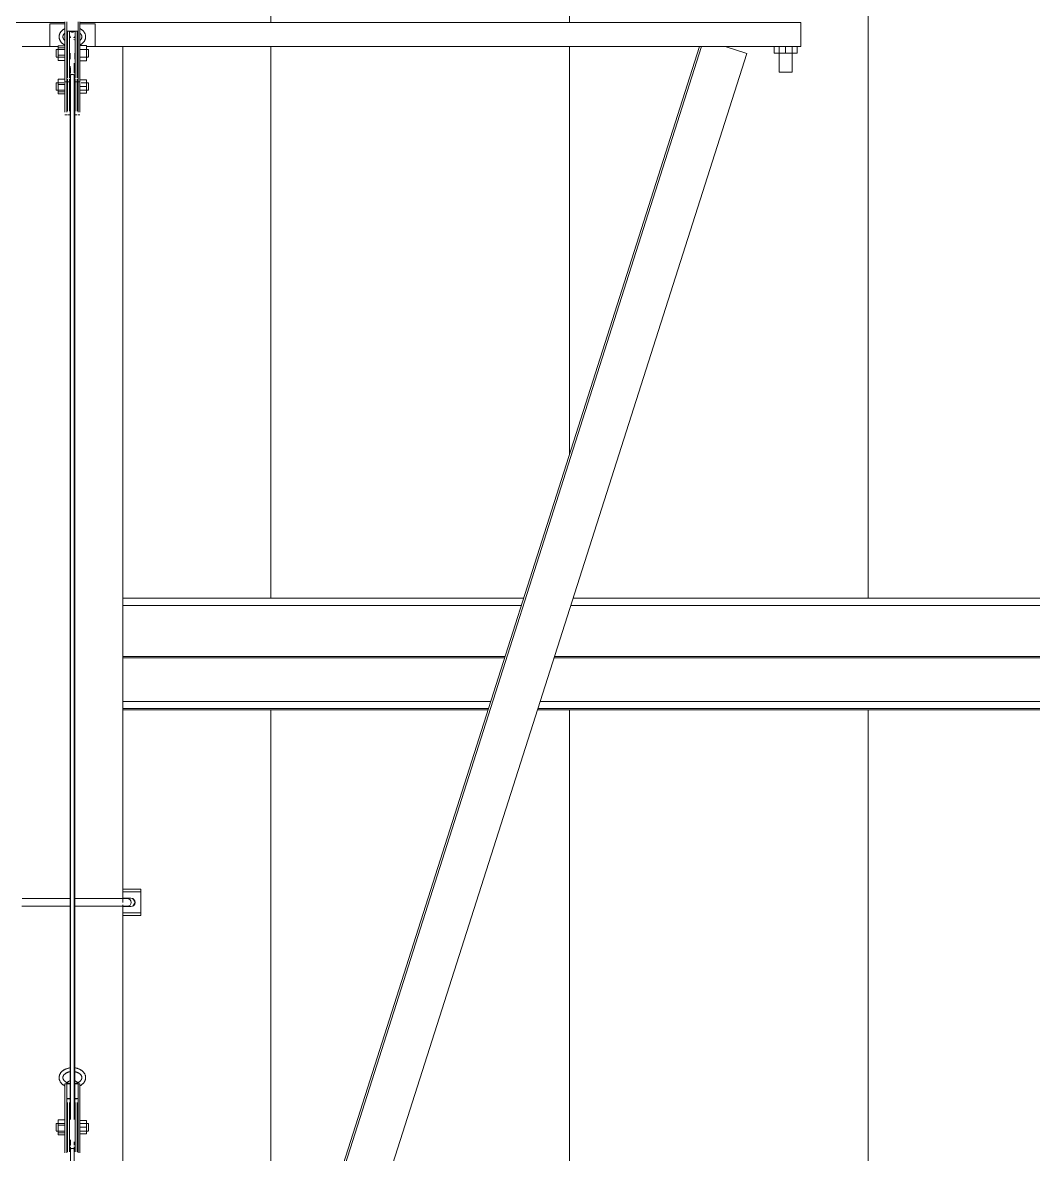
# Model space of a CAD drawing. Header units: inches. Extents: x 21386 to 98813, y -290 to 853.
# Drawn here: x 36920.4 to 36987, y 208.4 to 283 of the extents above; entities that cross this region are included whole.
import ezdxf

# ---------------------------------------------------------------- set-up
doc = ezdxf.new("R2010")
doc.units = ezdxf.units.IN
doc.header["$MEASUREMENT"] = 0
for name, color, linetype, lineweight in [('A-WALL-PATT', 111, 'Continuous', 25), ('Q-SPCQ', 91, 'Continuous', 13), ('S-BEAM', 12, 'Continuous', 13)]:
    doc.layers.add(name, color=color, linetype=linetype, lineweight=lineweight)

# ---------------------------------------------------------------- blocks, each defined once
blk = doc.blocks.new('Basketball_Backstop-Performance_Sports_Systems-3103-Ceiling_Hung - 27_-0_ to 27_-11 7_8_-706978-Building Section - East_West looking South')
at = {"layer": 'Q-SPCQ', "color": 8, "lineweight": 9}
for p, q in [((-25004.607, 282.955), (-24957.112, 282.955)), ((-24958.107, 282.875), (-24958.107, 281.375)), ((-24957.112, 282.875), (-24958.107, 282.875)), ((-24957.112, 280.229), (-24957.112, 283.015)), ((-24956.987, 283.015), (-24956.987, 280.229)), ((-24956.237, 280.229), (-24956.237, 283.015)), ((-24956.112, 283.015), (-24956.112, 280.229)), ((-24956.112, 282.955), (-24908.607, 282.955)), ((-24955.107, 282.875), (-24956.112, 282.875)), ((-24955.107, 281.375), (-24955.107, 282.875)), ((-24908.607, 282.955), (-24908.607, 281.375)), ((-24956.237, 282.396), (-24956.987, 282.396)), ((-24956.924, 279.612), (-24956.924, 282.408)), ((-24956.799, 282.408), (-24956.799, 279.612)), ((-24956.424, 279.612), (-24956.424, 282.408)), ((-24956.299, 282.408), (-24956.299, 279.612)), ((-24959.919, 281.375), (-24957.553, 281.375)), ((-24957.112, 281.187), (-24957.674, 281.187)), ((-24957.674, 280.761), (-24957.674, 281.179)), ((-24957.549, 281.295), (-24957.549, 281.425)), ((-24957.549, 281.425), (-24957.112, 281.425)), ((-24957.549, 280.807), (-24957.549, 281.295)), ((-24957.549, 281.295), (-24957.112, 281.295)), ((-24956.112, 281.443), (-24955.674, 281.443)), ((-24956.112, 281.19), (-24955.674, 281.19)), ((-24955.549, 281.187), (-24956.112, 281.187)), ((-24955.674, 281.443), (-24955.674, 281.19)), ((-24955.674, 281.19), (-24955.674, 280.685)), ((-24955.671, 281.375), (-24953.294, 281.375)), ((-24955.549, 281.179), (-24955.549, 280.761)), ((-24908.607, 281.375), (-24953.294, 281.375)), ((-24953.294, 224.989), (-24953.294, 281.375)), ((-24915.294, 281.375), (-24952.626, 164.314)), ((-24915.16, 281.375), (-24952.492, 164.314)), ((-24913.591, 281.375), (-24912.168, 280.918)), ((-24910.357, 281.375), (-24910.357, 280.937)), ((-24910.044, 281.375), (-24910.044, 279.687)), ((-24909.607, 280.937), (-24909.607, 281.375)), ((-24909.169, 279.687), (-24909.169, 281.375)), ((-24908.857, 281.375), (-24908.857, 280.937)), ((-24957.674, 280.696), (-24957.674, 280.761)), ((-24957.674, 280.687), (-24957.112, 280.687)), ((-24957.549, 280.45), (-24957.549, 280.807)), ((-24957.549, 280.807), (-24957.112, 280.807)), ((-24957.549, 280.45), (-24957.112, 280.45)), ((-24956.768, 280.937), (-24956.768, 280.547)), ((-24956.455, 280.547), (-24956.455, 280.937)), ((-24956.112, 280.687), (-24955.549, 280.687)), ((-24956.112, 280.685), (-24955.674, 280.685)), ((-24955.674, 280.432), (-24956.112, 280.432)), ((-24955.674, 280.685), (-24955.674, 280.432)), ((-24955.549, 280.761), (-24955.549, 280.696)), ((-24912.168, 280.918), (-24949.355, 164.314)), ((-24909.607, 280.937), (-24910.357, 280.937)), ((-24908.857, 280.937), (-24909.607, 280.937)), ((-24957.112, 279.482), (-24957.112, 280.229)), ((-24956.987, 280.229), (-24956.987, 279.482)), ((-24956.924, 279.314), (-24956.924, 279.612)), ((-24956.799, 279.612), (-24956.799, 279.314)), ((-24956.768, 280.087), (-24956.768, 279.566)), ((-24956.737, 279.987), (-24956.737, 279.643)), ((-24956.487, 279.643), (-24956.487, 280.276)), ((-24956.455, 279.566), (-24956.455, 280.241)), ((-24956.424, 279.314), (-24956.424, 279.612)), ((-24956.299, 279.612), (-24956.299, 279.314)), ((-24956.237, 279.482), (-24956.237, 280.229)), ((-24956.112, 280.229), (-24956.112, 279.482)), ((-24909.169, 279.687), (-24910.044, 279.687)), ((-24957.182, 279), (-24957.674, 279)), ((-24957.674, 278.927), (-24957.674, 278.991)), ((-24957.674, 278.509), (-24957.674, 278.927)), ((-24957.549, 278.881), (-24957.549, 279.238)), ((-24957.549, 279.238), (-24957.112, 279.238)), ((-24957.549, 278.393), (-24957.549, 278.881)), ((-24957.549, 278.881), (-24957.112, 278.881)), ((-24957.112, 277.058), (-24957.112, 279.495)), ((-24957.112, 279.062), (-24956.987, 279.062)), ((-24956.987, 279.495), (-24956.987, 277.058)), ((-24956.924, 277.126), (-24956.924, 279.235)), ((-24956.924, 279.062), (-24956.799, 279.062)), ((-24956.799, 279.235), (-24956.799, 277.126)), ((-24956.768, 279.515), (-24956.768, 278.75)), ((-24956.737, 279.542), (-24956.737, 210.698)), ((-24956.487, 210.698), (-24956.487, 279.542)), ((-24956.455, 278.75), (-24956.455, 279.515)), ((-24956.424, 277.126), (-24956.424, 279.235)), ((-24956.424, 279.062), (-24956.299, 279.062)), ((-24956.299, 279.235), (-24956.299, 277.126)), ((-24956.237, 277.058), (-24956.237, 279.495)), ((-24956.237, 279.062), (-24956.112, 279.062)), ((-24956.112, 279.495), (-24956.112, 277.058)), ((-24956.112, 279.187), (-24955.674, 279.187)), ((-24955.549, 279), (-24956.041, 279)), ((-24955.674, 279.187), (-24955.674, 278.75)), ((-24955.549, 278.991), (-24955.549, 278.927)), ((-24955.549, 278.927), (-24955.549, 278.509)), ((-24957.674, 278.5), (-24957.112, 278.5)), ((-24957.549, 278.262), (-24957.549, 278.393)), ((-24957.112, 278.393), (-24957.549, 278.393)), ((-24957.549, 278.262), (-24957.112, 278.262)), ((-24955.674, 278.75), (-24956.112, 278.75)), ((-24956.112, 278.5), (-24955.549, 278.5)), ((-24956.112, 278.312), (-24955.674, 278.312)), ((-24955.674, 278.75), (-24955.674, 278.312)), ((-24956.768, 277.965), (-24956.768, 211.459)), ((-24956.455, 210.936), (-24956.455, 277.835)), ((-24957.112, 276.875), (-24956.987, 276.875)), ((-24956.924, 276.875), (-24956.799, 276.875)), ((-24956.424, 276.875), (-24956.299, 276.875)), ((-24956.237, 276.875), (-24956.112, 276.875)), ((-24953.294, 225.875), (-24952.607, 225.875)), ((-24952.607, 225.687), (-24953.294, 225.687)), ((-24953.2, 225.281), (-24952.763, 225.281)), ((-24952.479, 225.004), (-24952.618, 225.246)), ((-24952.607, 225.875), (-24952.107, 225.875)), ((-24952.107, 225.687), (-24952.607, 225.687)), ((-24952.107, 225.687), (-24952.107, 225.875)), ((-24952.107, 225.719), (-24952.107, 225.875)), ((-24952.107, 225.687), (-24952.107, 225.562)), ((-24952.107, 225.562), (-24952.107, 224.437)), ((-24953.294, 164.314), (-24953.294, 224.839)), ((-24952.763, 224.719), (-24953.2, 224.719)), ((-24952.618, 224.754), (-24952.479, 224.996)), ((-24952.107, 224.437), (-24952.107, 224.312)), ((-24953.294, 224.312), (-24952.607, 224.312)), ((-24952.607, 224.125), (-24953.294, 224.125)), ((-24952.607, 224.312), (-24952.107, 224.312)), ((-24952.107, 224.125), (-24952.607, 224.125)), ((-24952.107, 224.125), (-24952.107, 224.312)), ((-24952.107, 224.125), (-24952.107, 224.281)), ((-24957.112, 211.919), (-24957.112, 213.056)), ((-24957.112, 213.056), (-24956.987, 213.056)), ((-24956.987, 213.056), (-24956.987, 211.919)), ((-24956.987, 213.056), (-24956.746, 213.056)), ((-24956.503, 213.056), (-24956.237, 213.056)), ((-24956.237, 211.919), (-24956.237, 213.056)), ((-24956.237, 213.056), (-24956.112, 213.056)), ((-24956.112, 213.056), (-24956.112, 211.919)), ((-24957.112, 208.491), (-24957.112, 211.919)), ((-24956.746, 212.083), (-24956.987, 212.083)), ((-24956.987, 211.694), (-24956.987, 211.919)), ((-24956.987, 211.919), (-24956.987, 208.491)), ((-24956.799, 212.058), (-24956.924, 212.058)), ((-24956.924, 211.509), (-24956.924, 211.807)), ((-24956.799, 211.807), (-24956.799, 211.509)), ((-24956.237, 212.083), (-24956.477, 212.083)), ((-24956.299, 212.058), (-24956.424, 212.058)), ((-24956.424, 211.509), (-24956.424, 211.807)), ((-24956.299, 211.807), (-24956.299, 211.509)), ((-24956.237, 211.694), (-24956.237, 211.919)), ((-24956.237, 208.491), (-24956.237, 211.919)), ((-24956.112, 211.919), (-24956.112, 208.491)), ((-24956.924, 208.559), (-24956.924, 211.509)), ((-24956.799, 211.509), (-24956.799, 208.559)), ((-24956.768, 211.368), (-24956.768, 210.936)), ((-24956.424, 208.559), (-24956.424, 211.509)), ((-24956.299, 211.509), (-24956.299, 208.559)), ((-24957.112, 210.433), (-24957.674, 210.433)), ((-24957.674, 210.36), (-24957.674, 210.425)), ((-24957.674, 209.942), (-24957.674, 210.36)), ((-24957.549, 210.314), (-24957.549, 210.671)), ((-24957.549, 210.671), (-24957.112, 210.671)), ((-24957.549, 209.826), (-24957.549, 210.314)), ((-24957.549, 210.314), (-24957.112, 210.314)), ((-24956.112, 210.621), (-24955.674, 210.621)), ((-24955.549, 210.433), (-24956.112, 210.433)), ((-24955.674, 210.621), (-24955.674, 210.183)), ((-24955.549, 210.425), (-24955.549, 210.36)), ((-24955.549, 210.36), (-24955.549, 209.942)), ((-24957.674, 209.933), (-24957.112, 209.933)), ((-24957.549, 209.695), (-24957.549, 209.826)), ((-24957.112, 209.826), (-24957.549, 209.826)), ((-24957.549, 209.695), (-24957.112, 209.695)), ((-24955.674, 210.183), (-24956.112, 210.183)), ((-24956.112, 209.933), (-24955.549, 209.933)), ((-24956.112, 209.746), (-24955.674, 209.746)), ((-24955.674, 210.183), (-24955.674, 209.746)), ((-24956.737, 209.362), (-24956.737, 208.977)), ((-24956.737, 208.887), (-24956.737, 145.456)), ((-24956.487, 208.997), (-24956.487, 209.226)), ((-24956.487, 145.456), (-24956.487, 208.887))]:
    blk.add_line(p, q, dxfattribs=at)
at = {"layer": 'Q-SPCQ', "color": 8, "lineweight": 9, "flags": 128}
for points in [[(-24957.11, 282.56), (-24957.138, 282.545), (-24957.165, 282.53), (-24957.191, 282.513), (-24957.217, 282.496), (-24957.241, 282.478), (-24957.265, 282.459), (-24957.287, 282.439), (-24957.309, 282.418), (-24957.33, 282.397), (-24957.35, 282.375), (-24957.368, 282.352), (-24957.385, 282.328), (-24957.402, 282.304), (-24957.416, 282.28), (-24957.43, 282.254), (-24957.442, 282.228), (-24957.453, 282.202), (-24957.462, 282.175), (-24957.47, 282.148), (-24957.477, 282.12), (-24957.482, 282.092), (-24957.485, 282.064), (-24957.486, 282.036), (-24957.487, 282.02)], [(-24957.487, 282.02), (-24957.486, 281.992), (-24957.483, 281.964), (-24957.479, 281.936), (-24957.474, 281.908), (-24957.467, 281.881), (-24957.458, 281.853), (-24957.448, 281.827), (-24957.437, 281.8), (-24957.424, 281.775), (-24957.41, 281.75), (-24957.394, 281.725), (-24957.378, 281.701), (-24957.36, 281.678), (-24957.341, 281.656), (-24957.32, 281.634), (-24957.299, 281.613), (-24957.277, 281.593), (-24957.254, 281.573), (-24957.23, 281.555), (-24957.205, 281.537), (-24957.179, 281.52), (-24957.153, 281.504), (-24957.125, 281.488)], [(-24957.237, 282.02), (-24957.236, 282.035), (-24957.235, 282.049), (-24957.233, 282.063), (-24957.23, 282.077), (-24957.227, 282.091), (-24957.222, 282.106), (-24957.217, 282.12), (-24957.21, 282.134), (-24957.203, 282.148), (-24957.195, 282.163), (-24957.186, 282.177), (-24957.176, 282.191), (-24957.165, 282.205), (-24957.154, 282.219), (-24957.141, 282.233), (-24957.127, 282.246), (-24957.113, 282.26)], [(-24957.119, 281.787), (-24957.134, 281.8), (-24957.147, 281.814), (-24957.159, 281.828), (-24957.17, 281.842), (-24957.181, 281.856), (-24957.19, 281.87), (-24957.199, 281.885), (-24957.207, 281.899), (-24957.213, 281.913), (-24957.219, 281.927), (-24957.224, 281.942), (-24957.228, 281.956), (-24957.232, 281.97), (-24957.234, 281.984), (-24957.236, 281.999), (-24957.237, 282.013), (-24957.237, 282.02)], [(-24956.986, 282.343), (-24956.965, 282.353), (-24956.943, 282.362), (-24956.921, 282.371)], [(-24956.794, 282.236), (-24956.794, 282.25), (-24956.794, 282.265), (-24956.794, 282.28), (-24956.794, 282.296), (-24956.794, 282.312), (-24956.794, 282.329), (-24956.794, 282.347), (-24956.794, 282.365), (-24956.794, 282.384), (-24956.794, 282.403)], [(-24956.794, 282.389), (-24956.794, 282.37), (-24956.794, 282.352), (-24956.794, 282.334), (-24956.794, 282.317), (-24956.794, 282.3), (-24956.794, 282.284), (-24956.794, 282.269), (-24956.794, 282.254), (-24956.794, 282.24)], [(-24956.794, 282.149), (-24956.794, 282.143), (-24956.794, 282.137), (-24956.794, 282.133), (-24956.794, 282.13), (-24956.794, 282.127), (-24956.794, 282.126), (-24956.794, 282.125)], [(-24956.794, 282.125), (-24956.794, 282.125), (-24956.794, 282.127), (-24956.794, 282.129), (-24956.794, 282.132), (-24956.794, 282.136), (-24956.794, 282.141), (-24956.794, 282.147)], [(-24956.706, 281.966), (-24956.712, 281.97), (-24956.719, 281.975), (-24956.724, 281.979), (-24956.73, 281.984), (-24956.736, 281.989), (-24956.741, 281.994), (-24956.746, 282), (-24956.751, 282.006), (-24956.756, 282.011), (-24956.76, 282.017), (-24956.764, 282.024), (-24956.768, 282.03), (-24956.772, 282.037), (-24956.775, 282.043), (-24956.778, 282.05), (-24956.781, 282.057), (-24956.784, 282.064), (-24956.786, 282.071), (-24956.788, 282.078), (-24956.79, 282.086), (-24956.791, 282.093), (-24956.792, 282.101), (-24956.793, 282.108), (-24956.794, 282.115), (-24956.794, 282.123), (-24956.794, 282.125)], [(-24956.766, 282.396), (-24956.76, 282.39), (-24956.753, 282.384), (-24956.747, 282.379), (-24956.739, 282.374), (-24956.732, 282.369), (-24956.725, 282.364), (-24956.717, 282.36), (-24956.709, 282.356), (-24956.701, 282.352), (-24956.693, 282.348), (-24956.685, 282.345), (-24956.677, 282.342), (-24956.668, 282.34), (-24956.66, 282.338), (-24956.651, 282.336), (-24956.642, 282.335), (-24956.634, 282.334), (-24956.625, 282.333), (-24956.616, 282.333), (-24956.607, 282.333), (-24956.598, 282.333), (-24956.59, 282.334), (-24956.581, 282.335), (-24956.572, 282.336), (-24956.564, 282.338), (-24956.555, 282.34), (-24956.547, 282.343), (-24956.538, 282.345), (-24956.53, 282.348), (-24956.522, 282.352), (-24956.514, 282.356), (-24956.506, 282.36), (-24956.498, 282.364), (-24956.491, 282.369), (-24956.484, 282.374), (-24956.477, 282.379), (-24956.47, 282.384), (-24956.463, 282.39), (-24956.457, 282.396)], [(-24956.426, 282.073), (-24956.429, 282.066), (-24956.431, 282.059), (-24956.434, 282.052), (-24956.437, 282.045), (-24956.44, 282.038), (-24956.444, 282.032), (-24956.448, 282.025), (-24956.452, 282.019), (-24956.456, 282.013), (-24956.461, 282.007), (-24956.466, 282.001), (-24956.471, 281.996), (-24956.476, 281.99), (-24956.481, 281.985), (-24956.487, 281.98), (-24956.493, 281.976), (-24956.499, 281.971), (-24956.505, 281.967), (-24956.512, 281.963), (-24956.518, 281.96)], [(-24956.292, 282.367), (-24956.27, 282.358), (-24956.248, 282.348)], [(-24956.113, 281.48), (-24956.085, 281.495), (-24956.058, 281.511), (-24956.032, 281.528), (-24956.007, 281.545), (-24955.982, 281.563), (-24955.959, 281.582), (-24955.936, 281.602), (-24955.914, 281.623), (-24955.893, 281.644), (-24955.874, 281.666), (-24955.855, 281.689), (-24955.838, 281.712), (-24955.822, 281.736), (-24955.807, 281.761), (-24955.793, 281.787), (-24955.781, 281.813), (-24955.77, 281.839), (-24955.761, 281.866), (-24955.753, 281.893), (-24955.747, 281.921), (-24955.742, 281.949), (-24955.739, 281.977), (-24955.737, 282.005), (-24955.737, 282.02)], [(-24955.987, 282.02), (-24955.987, 282.006), (-24955.988, 281.992), (-24955.99, 281.978), (-24955.993, 281.964), (-24955.997, 281.949), (-24956.001, 281.935), (-24956.007, 281.921), (-24956.013, 281.907), (-24956.02, 281.892), (-24956.028, 281.878), (-24956.037, 281.864), (-24956.047, 281.85), (-24956.058, 281.836), (-24956.07, 281.822), (-24956.082, 281.808), (-24956.096, 281.794), (-24956.111, 281.781)], [(-24956.104, 282.254), (-24956.09, 282.24), (-24956.077, 282.227), (-24956.064, 282.213), (-24956.053, 282.199), (-24956.042, 282.185), (-24956.033, 282.17), (-24956.024, 282.156), (-24956.017, 282.142), (-24956.01, 282.128), (-24956.004, 282.113), (-24955.999, 282.099), (-24955.995, 282.085), (-24955.992, 282.071), (-24955.989, 282.056), (-24955.988, 282.042), (-24955.987, 282.028), (-24955.987, 282.02)], [(-24955.737, 282.02), (-24955.737, 282.049), (-24955.74, 282.077), (-24955.744, 282.105), (-24955.749, 282.133), (-24955.756, 282.16), (-24955.765, 282.187), (-24955.775, 282.214), (-24955.787, 282.24), (-24955.799, 282.266), (-24955.814, 282.291), (-24955.829, 282.316), (-24955.846, 282.339), (-24955.864, 282.363), (-24955.883, 282.385), (-24955.903, 282.407), (-24955.924, 282.428), (-24955.946, 282.448), (-24955.969, 282.467), (-24955.993, 282.486), (-24956.018, 282.504), (-24956.044, 282.521), (-24956.071, 282.537), (-24956.098, 282.552)], [(-24956.931, 281.674), (-24956.954, 281.683), (-24956.975, 281.692)], [(-24956.237, 281.698), (-24956.258, 281.688), (-24956.28, 281.678), (-24956.302, 281.67)], [(-24956.424, 279.437), (-24956.429, 279.445), (-24956.434, 279.452), (-24956.439, 279.459), (-24956.445, 279.466), (-24956.451, 279.472), (-24956.457, 279.479), (-24956.463, 279.485), (-24956.47, 279.491), (-24956.477, 279.496), (-24956.484, 279.501), (-24956.491, 279.506), (-24956.499, 279.511), (-24956.506, 279.515), (-24956.514, 279.519), (-24956.522, 279.523), (-24956.53, 279.527), (-24956.538, 279.53), (-24956.547, 279.533), (-24956.555, 279.535), (-24956.564, 279.537), (-24956.572, 279.539), (-24956.581, 279.54), (-24956.59, 279.541), (-24956.599, 279.542), (-24956.607, 279.542), (-24956.616, 279.542), (-24956.625, 279.542), (-24956.634, 279.541), (-24956.642, 279.54), (-24956.651, 279.539), (-24956.66, 279.537), (-24956.668, 279.535), (-24956.677, 279.532), (-24956.685, 279.53), (-24956.693, 279.527), (-24956.701, 279.523), (-24956.709, 279.519), (-24956.717, 279.515), (-24956.725, 279.511), (-24956.732, 279.506), (-24956.74, 279.501), (-24956.747, 279.496), (-24956.753, 279.491), (-24956.76, 279.485), (-24956.766, 279.479), (-24956.773, 279.472), (-24956.778, 279.466), (-24956.784, 279.459), (-24956.789, 279.452), (-24956.794, 279.445), (-24956.799, 279.437)], [(-24956.74, 277.314), (-24956.747, 277.309), (-24956.753, 277.303), (-24956.76, 277.297), (-24956.766, 277.291), (-24956.773, 277.285), (-24956.778, 277.278), (-24956.784, 277.272), (-24956.789, 277.265), (-24956.794, 277.257), (-24956.799, 277.25)], [(-24956.424, 277.25), (-24956.429, 277.257), (-24956.434, 277.265), (-24956.439, 277.272), (-24956.445, 277.278), (-24956.451, 277.285), (-24956.457, 277.291), (-24956.463, 277.297), (-24956.47, 277.303), (-24956.477, 277.309), (-24956.484, 277.314)], [(-24956.742, 225.25), (-24956.857, 225.25), (-24957.002, 225.25), (-24957.145, 225.25), (-24957.288, 225.25), (-24957.43, 225.25), (-24957.571, 225.25), (-24957.71, 225.25), (-24957.847, 225.25), (-24957.982, 225.25), (-24958.115, 225.25), (-24958.246, 225.25), (-24958.374, 225.25), (-24958.499, 225.25), (-24958.621, 225.25), (-24958.74, 225.25), (-24958.855, 225.25), (-24958.967, 225.25), (-24959.075, 225.25), (-24959.18, 225.25), (-24959.28, 225.25), (-24959.375, 225.25), (-24959.467, 225.25), (-24959.553, 225.25), (-24959.636, 225.25), (-24959.713, 225.25), (-24959.785, 225.25), (-24959.852, 225.25), (-24959.914, 225.25)], [(-24952.982, 225.25), (-24952.984, 225.25), (-24952.993, 225.25), (-24953.008, 225.25), (-24953.028, 225.25), (-24953.054, 225.25), (-24953.085, 225.25), (-24953.123, 225.25), (-24953.166, 225.25), (-24953.214, 225.25), (-24953.268, 225.25), (-24953.327, 225.25), (-24953.391, 225.25), (-24953.461, 225.25), (-24953.535, 225.25), (-24953.615, 225.25), (-24953.699, 225.25), (-24953.788, 225.25), (-24953.881, 225.25), (-24953.979, 225.25), (-24954.081, 225.25), (-24954.187, 225.25), (-24954.297, 225.25), (-24954.41, 225.25), (-24954.528, 225.25), (-24954.648, 225.25), (-24954.771, 225.25), (-24954.898, 225.25), (-24955.027, 225.25), (-24955.159, 225.25), (-24955.293, 225.25), (-24955.429, 225.25), (-24955.567, 225.25), (-24955.707, 225.25), (-24955.848, 225.25), (-24955.99, 225.25), (-24956.134, 225.25), (-24956.278, 225.25), (-24956.422, 225.25)], [(-24959.945, 224.75), (-24959.886, 224.75), (-24959.822, 224.75), (-24959.752, 224.75), (-24959.678, 224.75), (-24959.598, 224.75), (-24959.514, 224.75), (-24959.425, 224.75), (-24959.332, 224.75), (-24959.234, 224.75), (-24959.132, 224.75), (-24959.026, 224.75), (-24958.916, 224.75), (-24958.803, 224.75), (-24958.686, 224.75), (-24958.565, 224.75), (-24958.442, 224.75), (-24958.315, 224.75), (-24958.186, 224.75), (-24958.054, 224.75), (-24957.92, 224.75), (-24957.784, 224.75), (-24957.646, 224.75), (-24957.506, 224.75), (-24957.365, 224.75), (-24957.223, 224.75), (-24957.079, 224.75), (-24956.935, 224.75), (-24956.791, 224.75)], [(-24956.482, 224.75), (-24956.356, 224.75), (-24956.211, 224.75), (-24956.068, 224.75), (-24955.925, 224.75), (-24955.783, 224.75), (-24955.642, 224.75), (-24955.503, 224.75), (-24955.366, 224.75), (-24955.231, 224.75), (-24955.098, 224.75), (-24954.967, 224.75), (-24954.839, 224.75), (-24954.714, 224.75), (-24954.592, 224.75), (-24954.473, 224.75), (-24954.358, 224.75), (-24954.246, 224.75), (-24954.138, 224.75), (-24954.034, 224.75), (-24953.933, 224.75), (-24953.838, 224.75), (-24953.746, 224.75), (-24953.66, 224.75), (-24953.578, 224.75), (-24953.5, 224.75), (-24953.428, 224.75), (-24953.361, 224.75), (-24953.299, 224.75), (-24953.242, 224.75), (-24953.191, 224.75), (-24953.145, 224.75), (-24953.105, 224.75), (-24953.07, 224.75), (-24953.041, 224.75), (-24953.018, 224.75), (-24953, 224.75), (-24952.988, 224.75), (-24952.982, 224.75), (-24952.982, 224.75)], [(-24956.769, 214.098), (-24956.802, 214.093), (-24956.835, 214.087), (-24956.867, 214.081), (-24956.899, 214.073), (-24956.931, 214.064), (-24956.962, 214.055), (-24956.993, 214.044), (-24957.023, 214.033), (-24957.053, 214.02), (-24957.082, 214.007), (-24957.11, 213.993), (-24957.138, 213.978), (-24957.165, 213.963), (-24957.191, 213.946), (-24957.217, 213.929), (-24957.241, 213.911), (-24957.265, 213.892), (-24957.287, 213.872), (-24957.309, 213.851), (-24957.33, 213.83), (-24957.35, 213.808), (-24957.368, 213.785), (-24957.385, 213.762), (-24957.402, 213.737), (-24957.416, 213.713), (-24957.43, 213.687), (-24957.442, 213.661), (-24957.453, 213.635), (-24957.462, 213.608), (-24957.47, 213.581), (-24957.477, 213.553), (-24957.482, 213.525), (-24957.485, 213.497), (-24957.486, 213.469), (-24957.487, 213.453)], [(-24955.737, 213.453), (-24955.737, 213.482), (-24955.74, 213.51), (-24955.744, 213.538), (-24955.749, 213.566), (-24955.756, 213.593), (-24955.765, 213.62), (-24955.775, 213.647), (-24955.787, 213.673), (-24955.799, 213.699), (-24955.814, 213.724), (-24955.829, 213.749), (-24955.846, 213.772), (-24955.864, 213.796), (-24955.883, 213.818), (-24955.903, 213.84), (-24955.924, 213.861), (-24955.946, 213.881), (-24955.969, 213.9), (-24955.993, 213.919), (-24956.018, 213.937), (-24956.044, 213.954), (-24956.071, 213.97), (-24956.098, 213.985), (-24956.126, 214), (-24956.155, 214.014), (-24956.184, 214.026), (-24956.214, 214.038), (-24956.244, 214.049), (-24956.275, 214.059), (-24956.307, 214.068), (-24956.339, 214.076), (-24956.371, 214.084), (-24956.403, 214.09), (-24956.436, 214.096), (-24956.469, 214.1)], [(-24957.487, 213.453), (-24957.486, 213.425), (-24957.483, 213.397), (-24957.479, 213.369), (-24957.474, 213.341), (-24957.467, 213.314), (-24957.458, 213.286), (-24957.448, 213.26), (-24957.437, 213.234), (-24957.424, 213.208), (-24957.41, 213.183), (-24957.394, 213.158), (-24957.378, 213.134), (-24957.36, 213.111), (-24957.341, 213.089), (-24957.32, 213.067), (-24957.299, 213.046), (-24957.277, 213.026), (-24957.254, 213.006), (-24957.23, 212.988), (-24957.205, 212.97), (-24957.179, 212.953), (-24957.153, 212.937), (-24957.125, 212.921)], [(-24957.237, 213.453), (-24957.236, 213.468), (-24957.235, 213.482), (-24957.233, 213.496), (-24957.23, 213.51), (-24957.227, 213.524), (-24957.222, 213.539), (-24957.217, 213.553), (-24957.21, 213.567), (-24957.203, 213.582), (-24957.195, 213.596), (-24957.186, 213.61), (-24957.176, 213.624), (-24957.165, 213.638), (-24957.154, 213.652), (-24957.141, 213.666), (-24957.127, 213.68), (-24957.113, 213.693), (-24957.097, 213.706), (-24957.081, 213.718), (-24957.063, 213.731), (-24957.045, 213.743), (-24957.026, 213.754), (-24957.007, 213.765), (-24956.986, 213.776), (-24956.965, 213.786), (-24956.943, 213.795), (-24956.921, 213.804), (-24956.898, 213.813), (-24956.874, 213.82), (-24956.85, 213.827), (-24956.826, 213.834), (-24956.801, 213.839), (-24956.776, 213.844)], [(-24956.762, 213.06), (-24956.787, 213.065), (-24956.812, 213.07), (-24956.837, 213.076), (-24956.861, 213.083), (-24956.885, 213.09), (-24956.909, 213.098), (-24956.931, 213.107), (-24956.954, 213.116), (-24956.975, 213.126), (-24956.996, 213.136), (-24957.016, 213.147), (-24957.035, 213.158), (-24957.054, 213.17), (-24957.071, 213.182), (-24957.088, 213.194), (-24957.104, 213.207), (-24957.119, 213.22), (-24957.134, 213.234), (-24957.147, 213.247), (-24957.159, 213.261), (-24957.17, 213.275), (-24957.181, 213.289), (-24957.19, 213.303), (-24957.199, 213.318), (-24957.207, 213.332), (-24957.213, 213.346), (-24957.219, 213.361), (-24957.224, 213.375), (-24957.228, 213.389), (-24957.232, 213.403), (-24957.234, 213.417), (-24957.236, 213.432), (-24957.237, 213.446), (-24957.237, 213.453)], [(-24956.462, 213.847), (-24956.436, 213.842), (-24956.411, 213.837), (-24956.386, 213.831), (-24956.362, 213.824), (-24956.338, 213.817), (-24956.315, 213.809), (-24956.292, 213.8), (-24956.27, 213.791), (-24956.248, 213.781), (-24956.227, 213.771), (-24956.207, 213.76), (-24956.188, 213.749), (-24956.17, 213.737), (-24956.152, 213.725), (-24956.135, 213.713), (-24956.119, 213.7), (-24956.104, 213.687), (-24956.09, 213.673), (-24956.077, 213.66), (-24956.064, 213.646), (-24956.053, 213.632), (-24956.042, 213.618), (-24956.033, 213.603), (-24956.024, 213.589), (-24956.017, 213.575), (-24956.01, 213.561), (-24956.004, 213.546), (-24955.999, 213.532), (-24955.995, 213.518), (-24955.992, 213.504), (-24955.989, 213.489), (-24955.988, 213.475), (-24955.987, 213.461), (-24955.987, 213.453)], [(-24955.987, 213.453), (-24955.987, 213.439), (-24955.988, 213.425), (-24955.99, 213.411), (-24955.993, 213.397), (-24955.997, 213.383), (-24956.001, 213.368), (-24956.007, 213.354), (-24956.013, 213.34), (-24956.02, 213.325), (-24956.028, 213.311), (-24956.037, 213.297), (-24956.047, 213.283), (-24956.058, 213.269), (-24956.07, 213.255), (-24956.082, 213.241), (-24956.096, 213.227), (-24956.111, 213.214), (-24956.126, 213.201), (-24956.143, 213.188), (-24956.16, 213.176), (-24956.178, 213.164), (-24956.197, 213.153), (-24956.217, 213.142), (-24956.237, 213.131), (-24956.258, 213.121), (-24956.28, 213.112), (-24956.302, 213.103), (-24956.325, 213.094), (-24956.349, 213.087), (-24956.373, 213.08), (-24956.398, 213.073), (-24956.423, 213.068), (-24956.448, 213.063)], [(-24956.113, 212.914), (-24956.085, 212.928), (-24956.058, 212.944), (-24956.032, 212.961), (-24956.007, 212.978), (-24955.982, 212.996), (-24955.959, 213.015), (-24955.936, 213.035), (-24955.914, 213.056), (-24955.893, 213.077), (-24955.874, 213.099), (-24955.855, 213.122), (-24955.838, 213.145), (-24955.822, 213.169), (-24955.807, 213.194), (-24955.793, 213.22), (-24955.781, 213.246), (-24955.77, 213.272), (-24955.761, 213.299), (-24955.753, 213.326), (-24955.747, 213.354), (-24955.742, 213.382), (-24955.739, 213.41), (-24955.737, 213.438), (-24955.737, 213.453)], [(-24956.799, 211.683), (-24956.794, 211.676), (-24956.789, 211.668), (-24956.784, 211.661), (-24956.778, 211.655), (-24956.773, 211.648), (-24956.766, 211.642), (-24956.76, 211.636), (-24956.753, 211.63), (-24956.747, 211.624), (-24956.739, 211.619)], [(-24956.484, 211.619), (-24956.477, 211.624), (-24956.47, 211.63), (-24956.463, 211.636), (-24956.457, 211.642), (-24956.451, 211.648), (-24956.445, 211.655), (-24956.439, 211.662), (-24956.434, 211.669), (-24956.429, 211.676), (-24956.424, 211.683)], [(-24956.424, 208.683), (-24956.429, 208.69), (-24956.434, 208.698), (-24956.439, 208.705), (-24956.445, 208.711), (-24956.451, 208.718), (-24956.457, 208.724), (-24956.463, 208.73), (-24956.47, 208.736), (-24956.477, 208.742), (-24956.484, 208.747), (-24956.491, 208.752), (-24956.499, 208.757), (-24956.506, 208.761), (-24956.514, 208.765), (-24956.522, 208.769), (-24956.53, 208.772), (-24956.538, 208.775), (-24956.547, 208.778), (-24956.555, 208.781), (-24956.564, 208.783), (-24956.572, 208.784), (-24956.581, 208.786), (-24956.59, 208.787), (-24956.599, 208.788), (-24956.607, 208.788), (-24956.616, 208.788), (-24956.625, 208.788), (-24956.634, 208.787), (-24956.642, 208.786), (-24956.651, 208.784), (-24956.66, 208.783), (-24956.668, 208.78), (-24956.677, 208.778), (-24956.685, 208.775), (-24956.693, 208.772), (-24956.701, 208.769), (-24956.709, 208.765), (-24956.717, 208.761), (-24956.725, 208.757), (-24956.732, 208.752), (-24956.74, 208.747), (-24956.747, 208.742), (-24956.753, 208.736), (-24956.76, 208.73), (-24956.766, 208.724), (-24956.773, 208.718), (-24956.778, 208.711), (-24956.784, 208.705), (-24956.789, 208.698), (-24956.794, 208.69), (-24956.799, 208.683)]]:
    blk.add_lwpolyline(points, dxfattribs=at)
at = {"layer": 'Q-SPCQ', "color": 8, "lineweight": 9}
for centre, radius, start, end in [((-24956.607, 282.125), 0.375, 150, 180), ((-24956.607, 282.125), 0.375, 180, 210), ((-24956.607, 282.125), 0.375, 15, 30), ((-24956.607, 282.125), 0.375, 330, 345), ((-24953.2, 225), 0.281, 90, 105), ((-24952.982, 225), 0.25, 270, 90), ((-24952.763, 225), 0.281, 270, 90), ((-24953.2, 225), 0.281, 255, 270), ((-24952.982, 225), 0.25, 255, 270)]:
    blk.add_arc(centre, radius, start, end, dxfattribs=at)
for centre, start_param, end_param in [((-24956.612, 281.578), 1.047198, 1.308997), ((-24956.612, 281.578), 2.617994, 2.879793), ((-24956.612, 281.578), 0.261799, 0.523599), ((-24956.612, 213.011), 2.094395, 2.879793), ((-24956.612, 213.011), 0.261799, 1.047198)]:
    blk.add_ellipse(centre, major_axis=(0.375, 0), ratio=0.707107, start_param=start_param, end_param=end_param, dxfattribs=at)
blk = doc.blocks.new('Girt_Z - 10_D-V206-Building Section - East_West looking South')
at = {"layer": 'S-BEAM', "color": 8, "lineweight": 9}
for p, q in [((-24953.294, 245.045), (-24926.88, 245.045)), ((-24953.294, 244.563), (-24927.034, 244.563)), ((-24923.763, 244.563), (-24827.89, 244.563)), ((-24923.609, 245.045), (-24827.89, 245.045)), ((-24953.294, 241.188), (-24928.11, 241.188)), ((-24953.294, 241.112), (-24928.134, 241.112)), ((-24924.863, 241.112), (-24827.89, 241.112)), ((-24924.839, 241.188), (-24827.89, 241.188)), ((-24953.294, 238.223), (-24929.056, 238.223)), ((-24925.784, 238.223), (-24827.89, 238.223)), ((-24953.294, 237.774), (-24929.199, 237.774)), ((-24953.294, 237.69), (-24929.226, 237.69)), ((-24925.954, 237.69), (-24827.89, 237.69)), ((-24925.928, 237.774), (-24827.89, 237.774))]:
    blk.add_line(p, q, dxfattribs=at)

msp = doc.modelspace()

# ---------------------------------------------------------------- hatches: boundary and pattern name
at = {"layer": 'A-WALL-PATT', "lineweight": 9}
h = msp.add_hatch(dxfattribs=at)
h.set_pattern_fill('FP_54', color=8, style=0, pattern_type=2)
h.set_pattern_definition([(90, (-88161.435, 0), (-19.685, 1e-15), [])])
h.paths.add_polyline_path([(35616.905, 196.795), (35894.405, 196.795), (35894.405, 237.69), (35616.905, 237.69), (35616.905, 213.14)], flags=0)
h.paths.add_polyline_path([(38321.649, 196.795), (38322.851, 196.795), (38285.163, 237.69), (38220.405, 237.69), (38220.405, 196.795), (38307.03, 196.795)], flags=0)
h.paths.add_polyline_path([(35904.405, 196.795), (36183.905, 196.795), (36183.905, 237.69), (35904.405, 237.69), (35904.405, 232.67)], flags=0)
h.paths.add_polyline_path([(36193.905, 196.795), (36240.511, 196.795), (36227.469, 237.69), (36193.905, 237.69), (36193.905, 232.67)], flags=0)
h.paths.add_polyline_path([(36243.782, 196.795), (36254.808, 196.795), (36254.787, 224.125), (36254.121, 224.125), (36254.121, 224.312), (36253.621, 224.375), (36253.621, 225.687), (36254.121, 225.687), (36254.121, 225.875), (36254.808, 225.875), (36254.808, 237.69), (36230.74, 237.69), (36232.341, 232.67)], flags=0)
h.paths.add_polyline_path([(36261.433, 196.795), (36272.46, 196.795), (36285.502, 237.69), (36261.433, 237.69), (36261.433, 225.875), (36262.121, 225.875), (36262.127, 225.687), (36262.621, 225.625), (36262.621, 224.312), (36262.121, 224.312), (36262.121, 224.125), (36261.433, 224.125), (36261.433, 198.492)], flags=0)
h.paths.add_polyline_path([(38210.405, 196.795), (38210.405, 237.69), (37930.905, 237.69), (37930.905, 196.795), (38183.455, 196.795)], flags=0)
h.paths.add_polyline_path([(39025.681, 196.795), (39080.905, 196.795), (39080.905, 237.69), (38799.405, 237.69), (38799.405, 196.795), (38885.31, 196.795)], flags=0)
h.paths.add_polyline_path([(36275.731, 196.795), (36473.405, 196.795), (36473.405, 237.69), (36288.773, 237.69), (36280.944, 213.14)], flags=0)
h.paths.add_polyline_path([(37920.905, 196.795), (37920.905, 237.69), (37641.405, 237.69), (37641.405, 196.795), (37902.713, 196.795)], flags=0)
h.paths.add_polyline_path([(38389.434, 196.795), (38396.104, 196.795), (38433.796, 237.69), (38286.504, 237.69), (38324.249, 196.795), (38372.979, 196.795)], flags=0)
h.paths.add_polyline_path([(36483.405, 196.795), (36762.905, 196.795), (36762.905, 237.69), (36483.405, 237.69), (36483.405, 232.564)], flags=0)
h.paths.add_polyline_path([(36772.905, 196.795), (36906.078, 196.795), (36893.036, 237.69), (36772.905, 237.69), (36772.905, 228.229)], flags=0)
h.paths.add_polyline_path([(36909.349, 196.795), (36920.376, 196.795), (36920.376, 224.125), (36919.688, 224.125), (36919.688, 224.312), (36919.188, 224.375), (36919.188, 225.687), (36919.688, 225.687), (36919.688, 225.875), (36920.376, 225.875), (36920.376, 237.69), (36896.307, 237.69), (36904.137, 213.14)], flags=0)
h.paths.add_polyline_path([(36927.001, 196.795), (36938.027, 196.795), (36951.069, 237.69), (36927.001, 237.69), (36927.022, 225.875), (36927.688, 225.875), (36927.688, 225.687), (36928.188, 225.625), (36928.188, 224.312), (36927.688, 224.312), (36927.688, 224.125), (36927.001, 224.125), (36927.001, 198.492)], flags=0)
h.paths.add_polyline_path([(36941.299, 196.795), (37052.405, 196.795), (37052.405, 237.69), (36954.341, 237.69), (36946.511, 213.14)], flags=0)
h.paths.add_polyline_path([(37631.405, 196.795), (37631.405, 237.69), (37351.905, 237.69), (37351.905, 196.795), (37621.971, 196.795)], flags=0)
h.paths.add_polyline_path([(37341.905, 196.795), (37341.905, 237.69), (37277.156, 237.69), (37239.487, 196.795), (37341.229, 196.795)], flags=0)
h.paths.add_polyline_path([(38432.169, 196.795), (38499.905, 196.795), (38499.905, 237.69), (38435.156, 237.69), (38397.487, 196.795), (38427.287, 196.795)], flags=0)
h.paths.add_polyline_path([(37062.405, 196.795), (37164.851, 196.795), (37127.163, 237.69), (37062.405, 237.69), (37062.405, 223.895)], flags=0)
h.paths.add_polyline_path([(38509.905, 196.795), (38789.405, 196.795), (38789.405, 237.69), (38509.905, 237.69), (38509.905, 202.222)], flags=0)
h.paths.add_polyline_path([(37194.777, 196.795), (37238.104, 196.795), (37275.796, 237.69), (37128.504, 237.69), (37166.201, 196.795), (37189.468, 196.795)], flags=0)
h.paths.add_polyline_path([(36927.218, 224.679), (36927.226, 224.685), (36927.355, 224.719), (36927.544, 224.756), (36927.605, 224.907), (36927.731, 225.038), (36927.53, 225.125), (36927.53, 225.281), (36927.337, 225.229), (36927.477, 225), (36927.302, 224.776), (36927.082, 224.75), (36927.097, 224.71)], flags=0)
h.paths.add_polyline_path([(36254.591, 224.679), (36254.726, 224.756), (36254.692, 224.817), (36254.451, 224.817), (36254.332, 225), (36254.48, 225.232), (36254.266, 225.244), (36254.204, 225.093), (36254.078, 224.962), (36254.279, 224.875), (36254.279, 224.719), (36254.583, 224.685)], flags=0)
h.paths.add_polyline_path([(36261.651, 224.679), (36261.658, 224.685), (36261.788, 224.719), (36261.977, 224.75), (36262.037, 224.907), (36262.164, 225.038), (36261.971, 225.199), (36261.962, 225.281), (36261.874, 225.199), (36261.91, 225), (36261.761, 224.77), (36261.515, 224.75), (36261.529, 224.71)], flags=0)
h.paths.add_polyline_path([(36920.158, 224.679), (36920.294, 224.751), (36920.26, 224.817), (36920.018, 224.817), (36919.9, 225), (36919.938, 225.217), (36919.847, 225.125), (36919.646, 224.962), (36919.847, 224.875), (36919.847, 224.719), (36920.151, 224.685)], flags=0)
h.paths.add_polyline_path([(36262.115, 224.764), (36262.236, 224.927), (36262.136, 224.801), (36262.127, 224.786)], flags=0)
h.paths.add_polyline_path([(36927.682, 224.764), (36927.804, 224.927), (36927.704, 224.801)], flags=0)
h.paths.add_polyline_path([(36262.244, 225.012), (36262.164, 225.199), (36262.209, 225.073), (36262.236, 225.026)], flags=0)
h.paths.add_polyline_path([(36927.812, 225.012), (36927.731, 225.199), (36927.788, 225.053), (36927.804, 225.026)], flags=0)
h.paths.add_polyline_path([(36254.16, 225.294), (36254.137, 225.342), (36254.137, 225.305)], flags=0)
h.paths.add_polyline_path([(36919.728, 225.294), (36919.704, 225.342), (36919.704, 225.305)], flags=0)
h.paths.add_polyline_path([(36254.226, 225.407), (36254.204, 225.417), (36254.204, 225.412)], flags=0)
h.paths.add_polyline_path([(36919.793, 225.407), (36919.772, 225.417), (36919.772, 225.412)], flags=0)
h.paths.add_polyline_path([(37481.6, 245.045), (37631.405, 245.045), (37631.405, 285.94), (37351.905, 285.94), (37351.905, 245.045), (37411.415, 245.045)], flags=0)
h.paths.add_polyline_path([(39080.905, 245.045), (39080.905, 285.94), (38799.405, 285.94), (38799.405, 245.045), (39078.32, 245.045)], flags=0)
h.paths.add_polyline_path([(36483.405, 245.045), (36762.905, 245.045), (36762.905, 285.94), (36483.405, 285.94), (36483.405, 268.527)], flags=0)
h.paths.add_polyline_path([(36473.405, 245.045), (36473.405, 285.94), (36306.314, 285.864), (36306.314, 285.446), (36305.939, 285.446), (36305.939, 285.157), (36305.689, 285.223), (36305.689, 285.446), (36305.59, 285.406), (36305.531, 284.999), (36305.234, 284.852), (36305.558, 284.75), (36305.59, 282.955), (36306.121, 282.879), (36306.121, 281.375), (36305.871, 281.375), (36305.871, 280.937), (36305.558, 280.937), (36305.5, 279.687), (36304.683, 279.687), (36304.683, 280.937), (36304.371, 280.937), (36304.371, 281.375), (36301.136, 281.375), (36302.559, 280.918), (36291.119, 245.045), (36358.632, 245.045)], flags=0)
h.paths.add_polyline_path([(38604.568, 245.045), (38789.405, 245.045), (38789.405, 285.94), (38509.905, 285.94), (38509.905, 245.045), (38534.383, 245.045)], flags=0)
h.paths.add_polyline_path([(36077.89, 245.045), (36183.905, 245.045), (36183.905, 285.94), (35904.405, 285.94), (35904.405, 245.045), (35937.519, 245.045)], flags=0)
h.paths.add_polyline_path([(36211.044, 284.859), (36211.5, 284.776), (36211.558, 284.75), (36211.59, 282.955), (36257.189, 282.955), (36257.189, 285.187), (36232.342, 285.118), (36232.337, 284.961), (36232.284, 284.759), (36232.126, 284.744), (36231.876, 285.187), (36228.126, 285.247), (36228.126, 285.94), (36212.314, 285.864), (36212.314, 285.446), (36211.939, 285.446), (36211.939, 285.157), (36211.689, 285.229), (36211.689, 285.446), (36211.59, 285.406), (36211.531, 284.999), (36211.104, 284.876)], flags=0)
h.paths.add_polyline_path([(36193.905, 245.045), (36225.123, 245.045), (36213.683, 280.918), (36215.106, 281.375), (36211.871, 281.375), (36211.871, 280.937), (36211.558, 280.937), (36211.5, 279.687), (36210.683, 279.687), (36210.683, 280.937), (36210.371, 280.937), (36210.371, 281.375), (36210.121, 281.375), (36210.121, 282.955), (36210.683, 282.955), (36210.742, 284.776), (36210.742, 284.869), (36210.652, 284.871), (36210.652, 285.446), (36210.564, 285.395), (36210.564, 285.157), (36210.314, 285.157), (36210.314, 285.94), (36193.905, 285.94), (36193.905, 260.972)], flags=0)
h.paths.add_polyline_path([(36990.302, 245.045), (37052.405, 245.045), (37052.405, 285.94), (36971.496, 285.864), (36971.496, 285.157), (36971.246, 285.223), (36971.246, 285.446), (36971.157, 285.406), (36971.099, 284.87), (36971.023, 284.795), (36971.126, 284.75), (36971.157, 282.955), (36971.688, 282.879), (36971.688, 281.375), (36971.438, 281.375), (36971.438, 280.937), (36971.126, 280.937), (36971.067, 279.687), (36970.251, 279.687), (36970.251, 280.937), (36969.938, 280.937), (36969.938, 281.375), (36966.704, 281.375), (36968.126, 280.918), (36956.686, 245.045), (36968.126, 245.045)], flags=0)
h.paths.add_polyline_path([(37121.725, 245.045), (37282.574, 245.045), (37320.18, 285.94), (37084.029, 285.94), (37115.853, 251.414)], flags=0)
h.paths.add_polyline_path([(36287.847, 245.045), (36299.434, 281.375), (36261.433, 281.375), (36261.433, 245.045), (36270.9, 245.045)], flags=0)
h.paths.add_polyline_path([(37062.405, 245.045), (37120.385, 245.045), (37082.698, 285.94), (37062.405, 285.94), (37062.405, 271.731)], flags=0)
h.paths.add_polyline_path([(38298.637, 245.045), (38440.574, 245.045), (38478.18, 285.94), (38242.029, 285.94), (38279.808, 245.045)], flags=0)
h.paths.add_polyline_path([(36228.394, 245.045), (36254.808, 245.045), (36254.808, 281.375), (36216.808, 281.375), (36223.072, 261.734)], flags=0)
h.paths.add_polyline_path([(35616.905, 245.045), (35894.405, 245.045), (35894.405, 285.94), (35616.905, 285.94), (35616.905, 245.538)], flags=0)
h.paths.add_polyline_path([(37762.342, 245.045), (37920.905, 245.045), (37920.905, 285.94), (37641.405, 285.94), (37641.405, 245.045)], flags=0)
h.paths.add_polyline_path([(36893.962, 245.045), (36920.376, 245.045), (36920.376, 281.375), (36882.376, 281.375), (36885.451, 271.731)], flags=0)
h.paths.add_polyline_path([(36876.611, 284.859), (36876.466, 284.945), (36876.575, 284.873)], flags=0)
h.paths.add_polyline_path([(36890.691, 245.045), (36879.25, 280.918), (36880.673, 281.375), (36877.438, 281.375), (36877.438, 280.937), (36877.126, 280.937), (36877.067, 279.687), (36876.251, 279.687), (36876.251, 280.937), (36875.938, 280.937), (36875.938, 281.375), (36875.688, 281.375), (36875.688, 282.955), (36876.251, 282.955), (36876.309, 284.776), (36876.309, 284.869), (36876.22, 284.871), (36876.22, 285.446), (36876.121, 285.406), (36876.121, 285.157), (36875.871, 285.157), (36875.871, 285.446), (36875.496, 285.511), (36875.496, 285.929), (36772.905, 285.94), (36772.905, 245.045), (36882.096, 245.045)], flags=0)
h.paths.add_polyline_path([(37286.364, 245.045), (37341.905, 245.045), (37341.905, 285.94), (37321.626, 285.94), (37283.934, 245.045)], flags=0)
h.paths.add_polyline_path([(38220.405, 245.045), (38278.385, 245.045), (38240.698, 285.94), (38220.405, 285.94), (38220.405, 271.731)], flags=0)
h.paths.add_polyline_path([(38210.405, 245.045), (38210.405, 285.94), (37930.905, 285.94), (37930.905, 245.045), (38183.455, 245.045)], flags=0)
h.paths.add_polyline_path([(36937.663, 245.045), (36953.415, 245.045), (36965.001, 281.375), (36927.001, 281.375), (36927.001, 245.045), (36928.89, 245.045)], flags=0)
h.paths.add_polyline_path([(38499.905, 245.045), (38499.905, 285.94), (38479.626, 285.94), (38441.934, 245.045), (38464.197, 245.045)], flags=0)
h.paths.add_polyline_path([(35607.466, 248.363), (35608.905, 248.363), (35608.905, 285.94), (35606.905, 286.024), (35606.905, 289.438), (35601.905, 289.438), (35601.905, 248.363), (35604.138, 248.363)], flags=0)
h.paths.add_polyline_path([(36970.611, 284.859), (36970.22, 284.871), (36970.278, 284.992), (36970.575, 284.873)], flags=0)
h.paths.add_polyline_path([(36928.89, 282.955), (36970.251, 282.955), (36970.309, 284.776), (36970.575, 284.913), (36970.22, 285.015), (36970.22, 285.446), (36970.121, 285.406), (36970.121, 285.157), (36969.871, 285.157), (36969.871, 285.446), (36969.496, 285.511), (36969.496, 285.929), (36953.683, 285.94), (36953.683, 285.187), (36949.918, 285.139), (36949.87, 284.991), (36949.683, 284.744), (36949.525, 284.759), (36949.448, 285.187), (36924.621, 285.187), (36924.621, 282.955)], flags=0)
h.paths.add_polyline_path([(36288.447, 282.955), (36304.683, 282.955), (36304.742, 284.776), (36304.742, 284.869), (36304.652, 284.871), (36304.652, 285.446), (36304.564, 285.406), (36304.564, 285.157), (36304.314, 285.157), (36304.314, 285.94), (36288.126, 285.94), (36288.126, 285.187), (36284.342, 285.118), (36284.337, 284.961), (36284.284, 284.759), (36284.126, 284.744), (36283.876, 285.187), (36259.064, 285.187), (36259.064, 282.955), (36288.126, 282.955)], flags=0)
h.paths.add_polyline_path([(36897.448, 282.955), (36922.746, 282.955), (36922.746, 285.187), (36897.918, 285.139), (36897.87, 284.991), (36897.683, 284.744), (36897.525, 284.759), (36897.448, 285.187), (36893.683, 285.247), (36893.683, 285.94), (36877.496, 285.864), (36877.496, 285.157), (36877.246, 285.228), (36877.246, 285.446), (36877.157, 285.406), (36877.099, 284.87), (36877.023, 284.795), (36877.126, 284.75), (36877.157, 282.955), (36893.797, 282.955)], flags=0)
h.paths.add_polyline_path([(36211.198, 284.859), (36211.59, 285.015), (36211.531, 284.87), (36211.198, 284.859)], flags=0)
h.paths.add_polyline_path([(36305.198, 284.859), (36305.59, 285.015), (36305.531, 284.87), (36305.198, 284.859)], flags=0)
h.paths.add_polyline_path([(36304.652, 285.929), (36304.652, 285.94), (36304.564, 285.929)], flags=0)
h.paths.add_polyline_path([(36970.22, 285.929), (36970.22, 285.94), (36970.121, 285.929)], flags=0)
h.paths.add_polyline_path([(36877.246, 285.929), (36877.246, 285.94), (36877.157, 285.929)], flags=0)
h.paths.add_polyline_path([(36305.689, 285.929), (36305.689, 285.94), (36305.59, 285.929)], flags=0)
h.paths.add_polyline_path([(36211.689, 285.929), (36211.689, 285.94), (36211.59, 285.929)], flags=0)
h.paths.add_polyline_path([(35603.624, 289.547), (35606.905, 289.547), (35606.905, 293.295), (35608.905, 293.295), (35608.905, 334.091), (35601.905, 334.091), (35601.905, 289.547)], flags=0)
h.paths.add_polyline_path([(38432.169, 293.295), (38485.045, 293.295), (38498.905, 308.357), (38498.905, 324.287), (38221.405, 324.287), (38221.405, 308.315), (38235.349, 293.295), (38427.287, 293.295)], flags=0)
h.paths.add_polyline_path([(37432.508, 293.295), (37630.405, 293.295), (37630.405, 324.287), (37352.905, 324.287), (37352.905, 293.295), (37411.415, 293.295)], flags=0)
h.paths.add_polyline_path([(38510.905, 293.295), (38788.405, 293.295), (38788.405, 324.287), (38510.905, 324.287), (38510.905, 310.792)], flags=0)
h.paths.add_polyline_path([(37331.991, 293.295), (37340.905, 293.295), (37340.905, 306.857), (37328.405, 293.295)], flags=0)
h.paths.add_polyline_path([(36148.076, 293.295), (36182.905, 293.295), (36182.905, 324.287), (35905.405, 324.287), (35905.405, 293.295), (36077.89, 293.295)], flags=0)
h.paths.add_polyline_path([(37327.045, 293.295), (37340.905, 308.357), (37340.905, 324.287), (37063.405, 324.287), (37063.405, 308.315), (37077.349, 293.295), (37327.03, 293.295)], flags=0)
h.paths.add_polyline_path([(36286.153, 293.295), (36303.153, 293.295), (36303.885, 294.087), (36304.134, 294.133), (36304.215, 294.156), (36304.625, 294.444), (36305.627, 294.444), (36306.549, 293.981), (36307.099, 293.295), (36472.405, 293.295), (36472.405, 324.287), (36194.905, 324.287), (36194.905, 293.295), (36209.153, 293.295), (36209.885, 294.087), (36210.134, 294.133), (36210.215, 294.156), (36210.625, 294.444), (36211.627, 294.444), (36212.549, 293.981), (36213.099, 293.295), (36230.211, 293.367), (36230.81, 294.051), (36231.625, 294.444), (36232.775, 294.361), (36233.762, 293.717), (36234.153, 293.295), (36256.153, 293.295), (36256.885, 294.087), (36257.134, 294.133), (36257.215, 294.156), (36257.625, 294.444), (36258.627, 294.444), (36259.549, 293.981), (36260.099, 293.295), (36282.211, 293.367), (36282.81, 294.051), (36283.625, 294.444), (36284.775, 294.361), (36285.762, 293.717), (36286.099, 293.295)], flags=0)
h.paths.add_polyline_path([(36920.116, 293.295), (36921.736, 293.326), (36922.418, 294.075), (36923.183, 294.444), (36924.332, 294.362), (36924.635, 294.118), (36924.635, 294.226), (36925.199, 293.868), (36925.71, 293.295), (36947.711, 293.295), (36948.442, 294.087), (36949.183, 294.444), (36950.215, 294.429), (36951.113, 293.971), (36951.656, 293.295), (36968.736, 293.326), (36969.418, 294.075), (36970.183, 294.444), (36971.332, 294.362), (36971.635, 294.118), (36971.635, 294.226), (36972.199, 293.868), (36972.755, 293.295), (37051.405, 293.295), (37051.405, 324.287), (36773.905, 324.287), (36773.905, 293.295), (36874.736, 293.326), (36875.418, 294.075), (36876.25, 294.444), (36877.332, 294.362), (36877.635, 294.118), (36877.635, 294.226), (36878.199, 293.868), (36878.71, 293.295), (36895.711, 293.295), (36896.442, 294.087), (36897.183, 294.444), (36898.215, 294.429), (36899.113, 293.971), (36899.656, 293.295), (36902.57, 293.295)], flags=0)
h.paths.add_polyline_path([(36922.639, 293.295), (36924.878, 293.339), (36924.594, 293.582), (36924.234, 293.766), (36923.885, 293.848), (36923.431, 293.842), (36922.964, 293.696), (36922.632, 293.474), (36922.534, 293.295)], flags=0)
h.paths.add_polyline_path([(36231.705, 293.295), (36233.321, 293.339), (36233.16, 293.487), (36232.677, 293.766), (36232.328, 293.848), (36231.868, 293.841), (36231.407, 293.696), (36231.075, 293.474), (36230.977, 293.295), (36231.673, 293.295)], flags=0)
h.paths.add_polyline_path([(36285.355, 293.295), (36285.16, 293.487), (36284.677, 293.766), (36284.328, 293.848), (36283.868, 293.841), (36283.407, 293.696), (36283.075, 293.474), (36282.977, 293.295), (36285.321, 293.295)], flags=0)
h.paths.add_polyline_path([(38498.905, 293.295), (38498.905, 306.857), (38486.405, 293.295), (38489.991, 293.295)], flags=0)
h.paths.add_polyline_path([(36875.534, 293.295), (36877.878, 293.339), (36877.594, 293.582), (36877.234, 293.766), (36876.885, 293.848), (36876.431, 293.842), (36876.058, 293.735), (36875.632, 293.474), (36875.488, 293.295)], flags=0)
h.paths.add_polyline_path([(37063.405, 293.295), (37075.92, 293.295), (37063.405, 306.875)], flags=0)
h.paths.add_polyline_path([(37762.342, 293.295), (37919.905, 293.295), (37919.905, 324.287), (37642.405, 324.287), (37642.405, 293.295)], flags=0)
h.paths.add_polyline_path([(36950.558, 293.295), (36950.878, 293.339), (36950.735, 293.474), (36950.234, 293.766), (36949.935, 293.842), (36949.481, 293.848), (36948.964, 293.696), (36948.649, 293.487), (36948.534, 293.295), (36950.496, 293.295)], flags=0)
h.paths.add_polyline_path([(36971.912, 293.295), (36971.594, 293.582), (36971.234, 293.766), (36970.885, 293.848), (36970.431, 293.842), (36969.964, 293.696), (36969.632, 293.474), (36969.534, 293.295), (36971.878, 293.295)], flags=0)
h.paths.add_polyline_path([(37931.905, 293.295), (38209.405, 293.295), (38209.405, 324.287), (37931.905, 324.287), (37931.905, 306.327)], flags=0)
h.paths.add_polyline_path([(38800.405, 293.295), (39080.905, 293.295), (39080.905, 324.287), (38800.405, 324.287), (38800.405, 310.792)], flags=0)
h.paths.add_polyline_path([(36256.897, 293.295), (36259.321, 293.339), (36259.16, 293.487), (36258.677, 293.766), (36258.378, 293.842), (36257.924, 293.848), (36257.407, 293.696), (36257.215, 293.582), (36256.931, 293.339)], flags=0)
h.paths.add_polyline_path([(36305.939, 293.295), (36306.321, 293.339), (36306.023, 293.593), (36305.677, 293.766), (36305.378, 293.842), (36304.924, 293.848), (36304.407, 293.696), (36304.215, 293.582), (36303.977, 293.295), (36304.314, 293.295)], flags=0)
h.paths.add_polyline_path([(38233.92, 293.295), (38221.405, 306.875), (38221.405, 293.295)], flags=0)
h.paths.add_polyline_path([(35893.405, 293.295), (35893.405, 324.287), (35617.405, 324.287), (35617.405, 334.091), (35616.905, 334.091), (35616.905, 293.295), (35797.148, 293.295)], flags=0)
h.paths.add_polyline_path([(36210.215, 293.295), (36212.321, 293.339), (36212.16, 293.487), (36211.677, 293.766), (36211.378, 293.842), (36210.924, 293.848), (36210.407, 293.696), (36210.215, 293.582), (36209.977, 293.295)], flags=0)
h.paths.add_polyline_path([(36639.374, 293.295), (36761.905, 293.295), (36761.905, 324.287), (36484.405, 324.287), (36484.405, 293.295), (36499.003, 293.295)], flags=0)
h.paths.add_polyline_path([(36898.496, 293.295), (36898.878, 293.339), (36898.735, 293.474), (36898.234, 293.766), (36897.935, 293.842), (36897.481, 293.848), (36896.964, 293.696), (36896.649, 293.487), (36896.534, 293.295), (36897.425, 293.295)], flags=0)

# ---------------------------------------------------------------- block references
at = {"layer": 'Q-SPCQ', "color": 8, "lineweight": 9}
msp.add_blockref('Basketball_Backstop-Performance_Sports_Systems-3103-Ceiling_Hung - 27_-0_ to 27_-11 7_8_-706978-Building Section - East_West looking South', (61880.295, 0), dxfattribs=at)
at = {"layer": 'S-BEAM', "color": 8, "lineweight": 9}
msp.add_blockref('Girt_Z - 10_D-V206-Building Section - East_West looking South', (61880.295, 0), dxfattribs=at)

doc.saveas('drawing.dxf')
